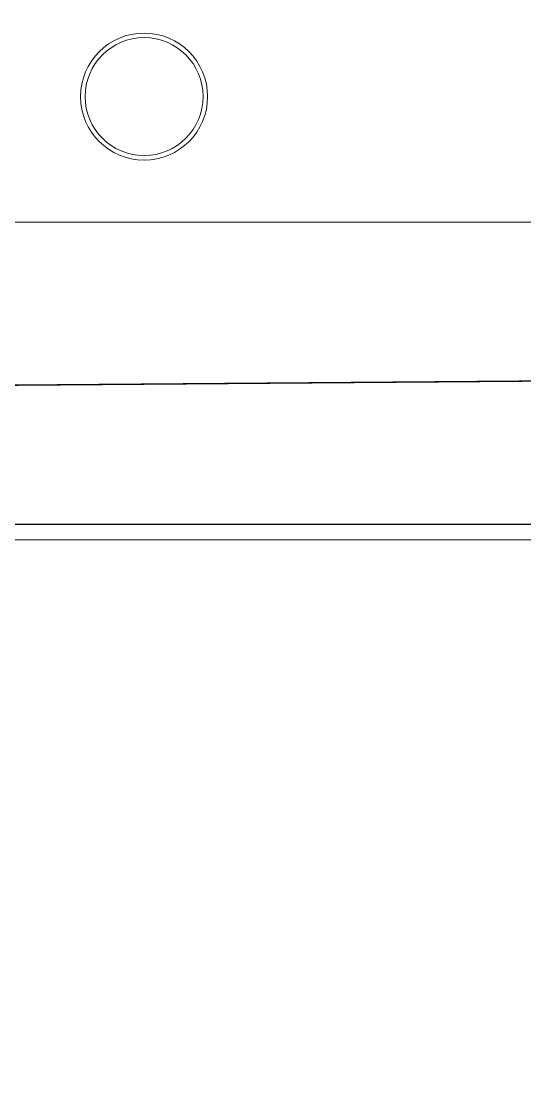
# Model space of a CAD drawing. Header units: metres. Extents: x 75097 to 220695, y -1557923 to -1361206.
# Drawn here: x 118224 to 119333, y -1458375 to -1456029 of the extents above; entities that cross this region are included whole.
import ezdxf

# ---------------------------------------------------------------- set-up
doc = ezdxf.new("R2010")
doc.units = ezdxf.units.M
doc.layers.get('0').update_dxf_attribs({"lineweight": 0})
doc.layers.add('A-100 - Copy$0$Medical Equipment and Furniture', color=8, linetype='Continuous', lineweight=0)
doc.layers.add('E-LG', color=245, linetype='Continuous', lineweight=30)
doc.layers.add('E-POWR', color=7, linetype='Continuous', lineweight=9, true_color=0x4e7e3e)

# ---------------------------------------------------------------- blocks, each defined once
blk = doc.blocks.new('A-100 - Copy$0$WM00001-P')
for radius in [0.14, 0.13]:
    blk.add_circle((0, 0), radius)
blk = doc.blocks.new('A-100 - Copy')
at = {"layer": 'A-100 - Copy$0$Medical Equipment and Furniture', "elevation": 0}
blk.add_lwpolyline([(120686.4, -1457171.8), (116686.4, -1457171.8), (116686.4, -1456471.8), (120686.4, -1456471.8), (120686.4, -1457171.8)], dxfattribs=at)
at = {"layer": 'A-100 - Copy$0$Medical Equipment and Furniture', "extrusion": (8.17011e-07, -7.77426e-06, 1), "xscale": -1000.000000000007, "yscale": 1000.000000000006, "zscale": 1000.000000000005, "rotation": 77.99858923583346}
blk.add_blockref('A-100 - Copy$0$WM00001-P', (118494.2, -1456194.8, 11.4), dxfattribs=at)

msp = doc.modelspace()

# ---------------------------------------------------------------- linework, layer by layer
at = {"layer": 'E-LG', "color": 1}
msp.add_lwpolyline([(95918.6, -1465252.9), (115237, -1465252.9), (115237, -1465905.8), (115312.2, -1465951), (115227.4, -1465994.9), (115227.4, -1468887.4), (115353.3, -1468943.6), (115222.3, -1468991.3), (115222.3, -1469278.5), (117688, -1469278.5), (117688, -1457043.1), (117707.4, -1457137.3), (119892.6, -1457137.3), (120092.1, -1457027.5), (120092.1, -1469278.5), (145729.7, -1469278.5), (145828.3, -1469612.5), (145828.3, -1469267.5), (145828.3, -1465482), (145334.4, -1465482), (145278.1, -1465376.4)], dxfattribs=at)
at = {"layer": 'E-POWR', "const_width": 3}
msp.add_lwpolyline([(122173.5, -1460637.7), (122117.8, -1460637.7), (117555.4, -1460628.3), (114705.4, -1460637.7), (111782.3, -1460638.2), (111782.3, -1456836.8), (117452.6, -1456836.8), (119882.1, -1456817.5)], dxfattribs=at)

# ---------------------------------------------------------------- next in the draw order: block references
msp.add_blockref('A-100 - Copy', (0, 0))

doc.saveas('drawing.dxf')
